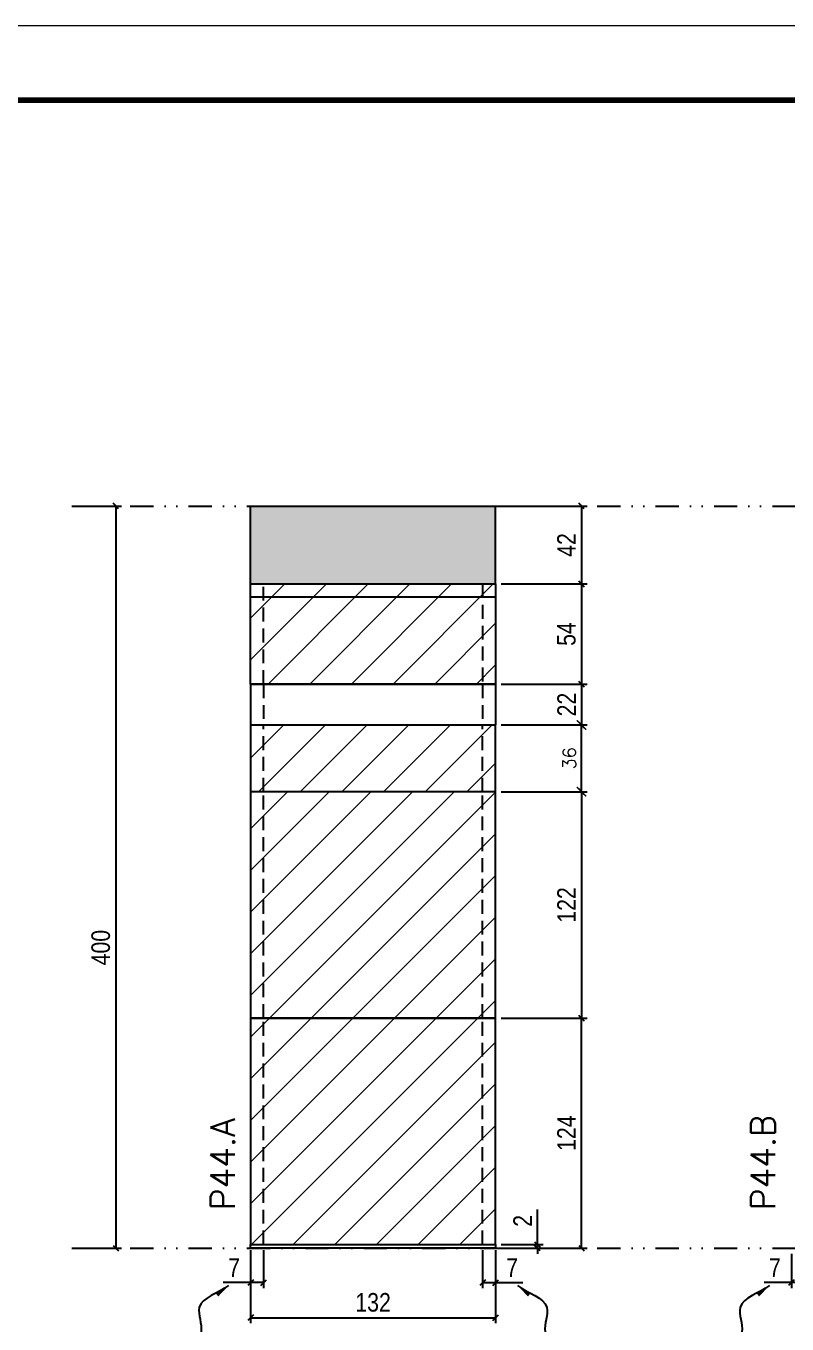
# Model space of a CAD drawing. Extents: x 28748 to 35002, y 14885 to 43501.
# Drawn here: x 33927 to 34337, y 39355 to 40055 of the extents above; entities that cross this region are included whole.
import ezdxf

# ---------------------------------------------------------------- set-up
doc = ezdxf.new("R2010")
doc.units = 0
for name, pattern in [('DASHED', [0.75, 0.5, -0.25]), ('DIVIDE2', [0.625, 0.25, -0.125, 0, -0.125, 0, -0.125]), ('HIDDEN', [0.375, 0.25, -0.125])]:
    doc.linetypes.add(name, pattern=pattern)
for name, color, linetype in [('COTA', 241, 'Continuous'), ('Nível', 160, 'Continuous'), ('Painéis', 200, 'Continuous'), ('SARR_2.2x7', 40, 'Continuous'), ('Sarrafo de Pressão', 42, 'HIDDEN')]:
    doc.layers.add(name, color=color, linetype=linetype)
for name, color, linetype, lineweight in [('Folhas', 255, 'Continuous', 9), ('Hachura', 251, 'Continuous', 9), ('SARRAFO DE PRESSAO', 251, 'DASHED', 9), ('Texto Seção', 7, 'Continuous', 15)]:
    doc.layers.add(name, color=color, linetype=linetype, lineweight=lineweight)
doc.styles.add('COTA TECNICA', font='techl___.ttf', dxfattribs={"height": 10})
doc.styles.add('COTA TECNICA-50', font='techl___.ttf', dxfattribs={"height": 10})
doc.styles.add('REGUA-120', font='ROMANS.shx', dxfattribs={"height": 15})
doc.styles.add('ROMANS', font='romans.shx')
doc.styles.get("Standard").update_dxf_attribs({"font": 'arial.ttf'})
doc.dimstyles.new('COTA PAINEL-50', dxfattribs={"dimtxt": 10, "dimasz": 3, "dimexe": 3, "dimexo": 3, "dimgap": 3, "dimtad": 1, "dimdec": 1, "dimzin": 12, "dimdsep": 46, "dimtxsty": 'COTA TECNICA-50', "dimblk1": 'OBLIQUE', "dimblk2": 'OBLIQUE', "dimsah": 1, "dimcen": 0.9, "dimclrd": 4, "dimclre": 4, "dimclrt": 240, "dimadec": 1, "dimazin": 3, "dimtfac": 1, "dimtdec": 1, "dimtmove": 0, "dimatfit": 3, "dimfxl": 1, "dimtolj": 1, "dimtzin": 12, "dimarcsym": 0})
doc.dimstyles.new('Cota Paínel', dxfattribs={"dimtxt": 7, "dimasz": 5, "dimexe": 3, "dimexo": 3, "dimgap": 3, "dimtad": 1, "dimdec": 1, "dimzin": 12, "dimdsep": 46, "dimtxsty": 'ROMANS', "dimblk": 'ARCHTICK', "dimcen": 0, "dimclrd": 4, "dimclre": 4, "dimclrt": 1, "dimadec": 1, "dimazin": 3, "dimtfac": 1, "dimtdec": 1, "dimtmove": 0, "dimatfit": 3, "dimldrblk": 'OBLIQUE', "dimfxl": 1, "dimtolj": 1, "dimtzin": 12, "dimarcsym": 0})
doc.dimstyles.new('PAINEL', dxfattribs={"dimtxt": 10, "dimasz": 3, "dimexe": 3, "dimexo": 3, "dimgap": 3, "dimtad": 1, "dimdec": 1, "dimzin": 12, "dimdsep": 46, "dimtxsty": 'COTA TECNICA', "dimblk1": 'OBLIQUE', "dimblk2": 'OBLIQUE', "dimsah": 1, "dimcen": 0.9, "dimclrd": 4, "dimclre": 4, "dimclrt": 240, "dimadec": 1, "dimazin": 3, "dimtfac": 1, "dimtdec": 1, "dimtmove": 0, "dimatfit": 3, "dimfxl": 1, "dimtolj": 1, "dimtzin": 12, "dimarcsym": 0})
doc.dimstyles.get("Standard").update_dxf_attribs({"dimtxt": 0.18, "dimasz": 0.18, "dimexe": 0.18, "dimexo": 0.0625, "dimgap": 0.09, "dimtad": 0, "dimtih": 1, "dimtoh": 1, "dimdec": 4, "dimzin": 0, "dimdsep": 46, "dimtxsty": 'Standard', "dimcen": 0.09, "dimadec": 0, "dimazin": 0, "dimtfac": 1, "dimtdec": 4, "dimtofl": 0, "dimtmove": 0, "dimatfit": 3, "dimfxl": 1, "dimtolj": 1, "dimtzin": 0, "dimarcsym": 0})
pattern_1 = [(45, (-100272.658, 8260.539), (-11.2253202, 11.2253202), [])]

# ---------------------------------------------------------------- blocks, each defined once
blk = doc.blocks.new('9999999999')
at = {"layer": 'Folhas'}
blk.add_lwpolyline([(98138.98, 34190.21), (99623.98, 34190.21), (99623.98, 35240.21), (98138.98, 35240.21)], close=True, dxfattribs=at)
at = {"layer": 'Folhas', "color": 30, "const_width": 3}
blk.add_lwpolyline([(98213.98, 34230.21), (99583.98, 34230.21), (99583.98, 35200.21), (98213.98, 35200.21)], close=True, dxfattribs=at)
blk = doc.blocks.new('_Oblique')
at = {"color": 0, "linetype": 'ByBlock', "lineweight": -2}
blk.add_line((-0.5, -0.5), (0.5, 0.5), dxfattribs=at)
blk = doc.blocks.new('*D309')
at = {"layer": 'COTA', "color": 4, "lineweight": -2, "transparency": 16777216}
for p, q in [((34346.12, 39395.3), (34346.12, 39374.79)), ((34339.12, 39393.3), (34339.12, 39374.79)), ((34339.12, 39377.79), (34324.39, 39377.79)), ((34346.12, 39377.79), (34339.12, 39377.79))]:
    blk.add_line(p, q, dxfattribs=at)
at = {"layer": 'Defpoints', "color": 0, "transparency": 16777216}
for p in [(34339.12, 39396.3), (34346.12, 39398.3), (34339.12, 39377.79)]:
    blk.add_point(p, dxfattribs=at)
at = {"layer": 'COTA', "color": 4, "lineweight": -2, "transparency": 16777216, "xscale": 3, "yscale": 3, "zscale": 3, "rotation": 180}
blk.add_blockref('_Oblique', (34339.12, 39377.79), dxfattribs=at)
at = {"layer": 'COTA', "color": 4, "lineweight": -2, "transparency": 16777216, "xscale": 3, "yscale": 3, "zscale": 3}
blk.add_blockref('_Oblique', (34346.12, 39377.79), dxfattribs=at)
at = {"layer": 'COTA', "color": 240, "transparency": 16777216, "insert": (34330.26, 39385.87), "char_height": 10, "attachment_point": 5, "style": 'COTA TECNICA-50'}
blk.add_mtext('\\A1;7', dxfattribs=at)
blk = doc.blocks.new('*D1488')
at = {"layer": 'COTA', "color": 4, "linetype": 'ByBlock', "lineweight": -2, "transparency": 16777216}
for p, q in [((33954.5, 39796.3), (33978.22, 39796.3)), ((33975.22, 39796.3), (33975.22, 39396.3)), ((33954.5, 39396.3), (33978.22, 39396.3))]:
    blk.add_line(p, q, dxfattribs=at)
at = {"layer": 'Defpoints', "color": 0, "linetype": 'ByBlock', "transparency": 16777216}
for p in [(33951.5, 39796.3), (33951.5, 39396.3), (33975.22, 39396.3)]:
    blk.add_point(p, dxfattribs=at)
at = {"layer": 'COTA', "color": 4, "linetype": 'ByBlock', "lineweight": -2, "transparency": 16777216, "xscale": 3, "yscale": 3, "zscale": 3}
for p, rotation in [((33975.22, 39796.3), 90), ((33975.22, 39396.3), 270)]:
    blk.add_blockref('_Oblique', p, dxfattribs=dict(at, rotation=rotation))
at = {"layer": 'COTA', "color": 240, "linetype": 'ByBlock', "transparency": 16777216, "insert": (33967.11, 39558.3), "char_height": 10, "attachment_point": 5, "rotation": 90, "style": 'COTA TECNICA'}
blk.add_mtext('\\A1;400', dxfattribs=at)
blk = doc.blocks.new('*D315')
at = {"layer": 'COTA', "color": 4, "lineweight": -2, "transparency": 16777216}
for p, q in [((34047.79, 39395.3), (34047.79, 39355.85)), ((34179.79, 39395.3), (34179.79, 39355.85)), ((34047.79, 39358.85), (34179.79, 39358.85))]:
    blk.add_line(p, q, dxfattribs=at)
at = {"layer": 'Defpoints', "color": 0, "transparency": 16777216}
for p in [(34047.79, 39398.3), (34179.79, 39398.3), (34179.79, 39358.85)]:
    blk.add_point(p, dxfattribs=at)
at = {"layer": 'COTA', "color": 4, "lineweight": -2, "transparency": 16777216, "xscale": 3, "yscale": 3, "zscale": 3, "rotation": 180}
blk.add_blockref('_Oblique', (34047.79, 39358.85), dxfattribs=at)
at = {"layer": 'COTA', "color": 4, "lineweight": -2, "transparency": 16777216, "xscale": 3, "yscale": 3, "zscale": 3}
blk.add_blockref('_Oblique', (34179.79, 39358.85), dxfattribs=at)
at = {"layer": 'COTA', "color": 240, "transparency": 16777216, "insert": (34113.79, 39367.07), "char_height": 10, "attachment_point": 5, "style": 'COTA TECNICA'}
blk.add_mtext('\\A1;132', dxfattribs=at)
blk = doc.blocks.new('*D316')
at = {"layer": 'COTA', "color": 4, "lineweight": -2, "transparency": 16777216}
for p, q in [((34054.79, 39395.3), (34054.79, 39374.79)), ((34047.79, 39393.3), (34047.79, 39374.79)), ((34047.79, 39377.79), (34033.06, 39377.79)), ((34054.79, 39377.79), (34047.79, 39377.79))]:
    blk.add_line(p, q, dxfattribs=at)
at = {"layer": 'Defpoints', "color": 0, "transparency": 16777216}
for p in [(34047.79, 39396.3), (34054.79, 39398.3), (34047.79, 39377.79)]:
    blk.add_point(p, dxfattribs=at)
at = {"layer": 'COTA', "color": 4, "lineweight": -2, "transparency": 16777216, "xscale": 3, "yscale": 3, "zscale": 3, "rotation": 180}
blk.add_blockref('_Oblique', (34047.79, 39377.79), dxfattribs=at)
at = {"layer": 'COTA', "color": 4, "lineweight": -2, "transparency": 16777216, "xscale": 3, "yscale": 3, "zscale": 3}
blk.add_blockref('_Oblique', (34054.79, 39377.79), dxfattribs=at)
at = {"layer": 'COTA', "color": 240, "transparency": 16777216, "insert": (34038.93, 39385.87), "char_height": 10, "attachment_point": 5, "style": 'COTA TECNICA-50'}
blk.add_mtext('\\A1;7', dxfattribs=at)
blk = doc.blocks.new('*D317')
at = {"layer": 'COTA', "color": 4, "lineweight": -2, "transparency": 16777216}
for p, q in [((34172.79, 39395.3), (34172.79, 39374.79)), ((34179.79, 39393.3), (34179.79, 39374.79)), ((34172.79, 39377.79), (34179.79, 39377.79)), ((34179.79, 39377.79), (34194.52, 39377.79))]:
    blk.add_line(p, q, dxfattribs=at)
at = {"layer": 'Defpoints', "color": 0, "transparency": 16777216}
for p in [(34172.79, 39398.3), (34179.79, 39396.3), (34179.79, 39377.79)]:
    blk.add_point(p, dxfattribs=at)
at = {"layer": 'COTA', "color": 4, "lineweight": -2, "transparency": 16777216, "xscale": 3, "yscale": 3, "zscale": 3, "rotation": 180}
blk.add_blockref('_Oblique', (34172.79, 39377.79), dxfattribs=at)
at = {"layer": 'COTA', "color": 4, "lineweight": -2, "transparency": 16777216, "xscale": 3, "yscale": 3, "zscale": 3}
blk.add_blockref('_Oblique', (34179.79, 39377.79), dxfattribs=at)
at = {"layer": 'COTA', "color": 240, "transparency": 16777216, "insert": (34188.66, 39385.87), "char_height": 10, "attachment_point": 5, "style": 'COTA TECNICA-50'}
blk.add_mtext('\\A1;7', dxfattribs=at)
blk = doc.blocks.new('*D318')
at = {"layer": 'COTA', "color": 4, "lineweight": -2, "transparency": 16777216}
for p, q in [((34182.79, 39520.3), (34229.03, 39520.3)), ((34226.03, 39396.3), (34226.03, 39520.3)), ((34182.79, 39396.3), (34229.03, 39396.3))]:
    blk.add_line(p, q, dxfattribs=at)
at = {"layer": 'Defpoints', "color": 0, "transparency": 16777216}
for p in [(34179.79, 39520.3), (34226.03, 39520.3), (34179.79, 39396.3)]:
    blk.add_point(p, dxfattribs=at)
at = {"layer": 'COTA', "color": 4, "lineweight": -2, "transparency": 16777216, "xscale": 3, "yscale": 3, "zscale": 3}
for p, rotation in [((34226.03, 39520.3), 90), ((34226.03, 39396.3), 270)]:
    blk.add_blockref('_Oblique', p, dxfattribs=dict(at, rotation=rotation))
at = {"layer": 'COTA', "color": 240, "transparency": 16777216, "insert": (34217.96, 39458.3), "char_height": 10, "attachment_point": 5, "rotation": 90, "style": 'COTA TECNICA-50'}
blk.add_mtext('\\A1;124', dxfattribs=at)
blk = doc.blocks.new('*D319')
at = {"layer": 'COTA', "color": 4, "lineweight": -2, "transparency": 16777216}
for p, q in [((34202.32, 39398.3), (34202.32, 39417.1)), ((34182.79, 39398.3), (34205.32, 39398.3)), ((34182.79, 39396.3), (34205.32, 39396.3)), ((34202.32, 39396.3), (34202.32, 39398.3)), ((34202.32, 39396.3), (34202.32, 39393.3))]:
    blk.add_line(p, q, dxfattribs=at)
at = {"layer": 'Defpoints', "color": 0, "transparency": 16777216}
for p in [(34179.79, 39398.3), (34179.79, 39396.3), (34202.32, 39396.3)]:
    blk.add_point(p, dxfattribs=at)
at = {"layer": 'COTA', "color": 4, "lineweight": -2, "transparency": 16777216, "xscale": 3, "yscale": 3, "zscale": 3}
for p, rotation in [((34202.32, 39398.3), 270), ((34202.32, 39396.3), 90)]:
    blk.add_blockref('_Oblique', p, dxfattribs=dict(at, rotation=rotation))
at = {"layer": 'COTA', "color": 240, "transparency": 16777216, "insert": (34194.32, 39411.05), "char_height": 10, "attachment_point": 5, "rotation": 90, "style": 'COTA TECNICA-50'}
blk.add_mtext('\\A1;2', dxfattribs=at)
blk = doc.blocks.new('*D1491')
at = {"layer": 'COTA', "color": 4, "linetype": 'ByBlock', "lineweight": -2, "transparency": 16777216}
for p, q in [((34182.79, 39642.3), (34229.03, 39642.3)), ((34226.03, 39642.3), (34226.03, 39520.3)), ((34182.79, 39520.3), (34229.03, 39520.3))]:
    blk.add_line(p, q, dxfattribs=at)
at = {"layer": 'Defpoints', "color": 0, "linetype": 'ByBlock', "transparency": 16777216}
for p in [(34179.79, 39642.3), (34179.79, 39520.3), (34226.03, 39520.3)]:
    blk.add_point(p, dxfattribs=at)
at = {"layer": 'COTA', "color": 4, "linetype": 'ByBlock', "lineweight": -2, "transparency": 16777216, "xscale": 3, "yscale": 3, "zscale": 3}
for p, rotation in [((34226.03, 39642.3), 90), ((34226.03, 39520.3), 270)]:
    blk.add_blockref('_Oblique', p, dxfattribs=dict(at, rotation=rotation))
at = {"layer": 'COTA', "color": 240, "linetype": 'ByBlock', "transparency": 16777216, "insert": (34217.97, 39581.3), "char_height": 10, "attachment_point": 5, "rotation": 90, "style": 'COTA TECNICA'}
blk.add_mtext('\\A1;122', dxfattribs=at)
blk = doc.blocks.new('_ArchTick')
at = {"color": 0, "linetype": 'ByBlock', "const_width": 0.15}
blk.add_lwpolyline([(-0.5, -0.5), (0.5, 0.5)], dxfattribs=at)
blk = doc.blocks.new('*D1498')
at = {"layer": 'COTA', "color": 4, "lineweight": -2, "transparency": 16777216}
for p, q in [((34182.79, 39678.3), (34229.03, 39678.3)), ((34226.03, 39642.3), (34226.03, 39678.3)), ((34182.79, 39642.3), (34229.03, 39642.3))]:
    blk.add_line(p, q, dxfattribs=at)
at = {"layer": 'Defpoints', "color": 0, "transparency": 16777216}
for p in [(34179.79, 39678.3), (34226.03, 39678.3), (34179.79, 39642.3)]:
    blk.add_point(p, dxfattribs=at)
at = {"layer": 'COTA', "color": 4, "lineweight": -2, "transparency": 16777216, "xscale": 5, "yscale": 5, "zscale": 5}
for p, rotation in [((34226.03, 39678.3), 90), ((34226.03, 39642.3), 270)]:
    blk.add_blockref('_ArchTick', p, dxfattribs=dict(at, rotation=rotation))
at = {"layer": 'COTA', "color": 1, "transparency": 16777216, "insert": (34219.53, 39660.3), "char_height": 7, "attachment_point": 5, "rotation": 90, "style": 'ROMANS'}
blk.add_mtext('\\A1;36', dxfattribs=at)
blk = doc.blocks.new('*D2100')
at = {"layer": 'COTA', "color": 4, "lineweight": -2, "transparency": 16777216}
for p, q in [((34182.79, 39796.3), (34229.03, 39796.3)), ((34226.03, 39796.3), (34226.03, 39754.3)), ((34182.79, 39754.3), (34229.03, 39754.3))]:
    blk.add_line(p, q, dxfattribs=at)
at = {"layer": 'Defpoints', "color": 0, "transparency": 16777216}
for p in [(34179.79, 39796.3), (34179.79, 39754.3), (34226.03, 39754.3)]:
    blk.add_point(p, dxfattribs=at)
at = {"layer": 'COTA', "color": 4, "lineweight": -2, "transparency": 16777216, "xscale": 3, "yscale": 3, "zscale": 3}
for p, rotation in [((34226.03, 39796.3), 90), ((34226.03, 39754.3), 270)]:
    blk.add_blockref('_Oblique', p, dxfattribs=dict(at, rotation=rotation))
at = {"layer": 'COTA', "color": 240, "transparency": 16777216, "insert": (34217.96, 39775.3), "char_height": 10, "attachment_point": 5, "rotation": 90, "style": 'COTA TECNICA'}
blk.add_mtext('\\A1;42', dxfattribs=at)
blk = doc.blocks.new('*D2213')
at = {"layer": 'COTA', "color": 4, "lineweight": -2, "transparency": 16777216}
for p, q in [((34182.79, 39754.3), (34229.03, 39754.3)), ((34226.03, 39754.3), (34226.03, 39700.3)), ((34182.79, 39700.3), (34229.03, 39700.3))]:
    blk.add_line(p, q, dxfattribs=at)
at = {"layer": 'Defpoints', "color": 0, "transparency": 16777216}
for p in [(34179.79, 39754.3), (34179.79, 39700.3), (34226.03, 39700.3)]:
    blk.add_point(p, dxfattribs=at)
at = {"layer": 'COTA', "color": 4, "lineweight": -2, "transparency": 16777216, "xscale": 3, "yscale": 3, "zscale": 3}
for p, rotation in [((34226.03, 39754.3), 90), ((34226.03, 39700.3), 270)]:
    blk.add_blockref('_Oblique', p, dxfattribs=dict(at, rotation=rotation))
at = {"layer": 'COTA', "color": 240, "transparency": 16777216, "insert": (34217.92, 39727.3), "char_height": 10, "attachment_point": 5, "rotation": 90, "style": 'COTA TECNICA'}
blk.add_mtext('\\A1;54', dxfattribs=at)
blk = doc.blocks.new('*D2381')
at = {"layer": 'COTA', "color": 4, "lineweight": -2, "transparency": 16777216}
for p, q in [((34182.79, 39700.3), (34229.03, 39700.3)), ((34226.03, 39700.3), (34226.03, 39678.3)), ((34182.79, 39678.3), (34229.03, 39678.3))]:
    blk.add_line(p, q, dxfattribs=at)
at = {"layer": 'Defpoints', "color": 0, "transparency": 16777216}
for p in [(34179.79, 39700.3), (34179.79, 39678.3), (34226.03, 39678.3)]:
    blk.add_point(p, dxfattribs=at)
at = {"layer": 'COTA', "color": 4, "lineweight": -2, "transparency": 16777216, "xscale": 3, "yscale": 3, "zscale": 3}
for p, rotation in [((34226.03, 39700.3), 90), ((34226.03, 39678.3), 270)]:
    blk.add_blockref('_Oblique', p, dxfattribs=dict(at, rotation=rotation))
at = {"layer": 'COTA', "color": 240, "transparency": 16777216, "insert": (34218.03, 39689.3), "char_height": 10, "attachment_point": 5, "rotation": 90, "style": 'COTA TECNICA'}
blk.add_mtext('\\A1;22', dxfattribs=at)

msp = doc.modelspace()

# ---------------------------------------------------------------- hatches: boundary and pattern name
at = {"layer": 'COTA', "linetype": 'ByBlock'}
h = msp.add_hatch(dxfattribs=at)
h.set_pattern_fill('AR-CONC', color=256, scale=0.03)
h.set_pattern_definition([(50, (0, 76), (5.46554007, -0.47817257), [0.5715, -6.2865]), (355, (0, 76), (-1.05730264, 5.73170536), [0.4572, -5.0292175]), (100.451445, (0.4555, 75.96), (4.4082374, 5.25353256), [0.48570026, -5.34270734]), (46.1842, (0, 77.524), (8.1323712, -1.2612698), [0.85725, -9.42975]), (96.635558, (0.678, 77.419), (7.122124, 7.4227837), [0.7285507, -8.0140682]), (351.184151, (0, 77.524), (7.122124, 7.4227837), [0.685799, -7.543792]), (21, (0.762, 77.143), (4.54843174, -3.06795595), [0.5715, -6.2865]), (326, (0.762, 77.143), (1.85406085, 5.525639), [0.4572, -5.0292]), (71.451445, (1.141, 76.8873), (6.4024926, 2.45768307), [0.48570026, -5.3426981]), (37.5, (0, 76), (0.0926581, 2.536651166), [0, -4.96824, 0, -5.1054, 0, -5.04825]), (7.5, (0, 76), (2.00458988, 3.00541724), [0, -2.91084, 0, -4.85394, 0, -1.92405]), (327.5, (-1.6993, 76), (4.067717855, -0.17186232), [0, -1.905, 0, -5.9436, 0, -7.8867]), (317.5, (-2.4613, 76), (4.44387544, 0.76279473), [0, -2.4765, 0, -3.94716, 0, -5.6007])])
h.paths.add_polyline_path([(34179.79, 39754.3), (34179.79, 39796.3), (34047.79, 39796.3), (34047.79, 39754.3)])
at = {"layer": 'Hachura'}
h = msp.add_hatch(dxfattribs=at)
h.set_pattern_fill('ANSI31', color=256, scale=5)
h.set_pattern_definition([(45, (0, 8), (-11.22532, 11.22532), [])])
h.paths.add_polyline_path([(34179.79, 39754.3), (34047.79, 39754.3), (34047.79, 39700.3), (34179.79, 39700.3)])
h = msp.add_hatch(dxfattribs=at)
h.set_pattern_fill('ANSI31', color=256, scale=5)
h.paths.add_polyline_path([(34179.79, 39678.3), (34047.79, 39678.3), (34047.79, 39642.3), (34179.79, 39642.3)])
at = {"layer": 'Hachura', "linetype": 'ByBlock'}
h = msp.add_hatch(dxfattribs=at)
h.set_pattern_fill('ANSI31', color=256, scale=5)
h.set_pattern_definition(pattern_1)
h.paths.add_polyline_path([(34179.79, 39642.3), (34047.79, 39642.3), (34047.79, 39520.3), (34179.79, 39520.3)])
h = msp.add_hatch(dxfattribs=at)
h.set_pattern_fill('ANSI31', color=256, scale=5)
h.set_pattern_definition(pattern_1)
h.paths.add_polyline_path([(34179.79, 39520.3), (34047.79, 39520.3), (34047.79, 39398.3), (34179.79, 39398.3)])

# ---------------------------------------------------------------- linework, layer by layer
at = {"layer": 'COTA', "linetype": 'ByBlock'}
for p, q in [((34047.79, 39754.3), (34047.79, 39796.3)), ((34047.79, 39796.3), (34179.79, 39796.3)), ((34179.79, 39754.3), (34179.79, 39796.3))]:
    msp.add_line(p, q, dxfattribs=at)
at = {"layer": 'Nível', "color": 4, "linetype": 'DIVIDE2', "ltscale": 50}
for p, q in [((33951.5, 39796.3), (34961.84, 39796.3)), ((33951.5, 39396.3), (34961.84, 39396.3))]:
    msp.add_line(p, q, dxfattribs=at)
at = {"layer": 'Painéis'}
for p, q in [((34047.79, 39754.3), (34179.79, 39754.3)), ((34047.79, 39700.3), (34047.79, 39754.3)), ((34179.79, 39754.3), (34179.79, 39700.3)), ((34179.79, 39700.3), (34047.79, 39700.3)), ((34179.79, 39700.3), (34047.79, 39700.3)), ((34047.79, 39700.3), (34047.79, 39678.3)), ((34047.79, 39700.3), (34179.79, 39700.3)), ((34179.79, 39700.3), (34179.79, 39678.3)), ((34047.79, 39678.3), (34047.79, 39520.3)), ((34047.79, 39678.3), (34179.79, 39678.3)), ((34179.79, 39520.3), (34179.79, 39678.3)), ((34179.79, 39642.3), (34047.79, 39642.3)), ((34047.79, 39520.3), (34179.79, 39520.3))]:
    msp.add_line(p, q, dxfattribs=at)
for points in [[(34047.79, 39398.3), (34179.79, 39398.3), (34179.79, 39520.3), (34047.79, 39520.3)], [(34047.79, 39398.3), (34179.79, 39398.3), (34179.79, 39396.3), (34047.79, 39396.3)]]:
    msp.add_lwpolyline(points, close=True, dxfattribs=at)
at = {"layer": 'SARR_2.2x7'}
msp.add_line((34047.79, 39747.3), (34179.79, 39747.3), dxfattribs=at)
at = {"layer": 'Sarrafo de Pressão', "ltscale": 30}
for p, q in [((34054.79, 39700.3), (34054.79, 39754.3)), ((34172.79, 39754.3), (34172.79, 39700.3)), ((34054.79, 39700.3), (34054.79, 39678.3)), ((34172.79, 39700.3), (34172.79, 39678.3)), ((34054.79, 39642.3), (34054.79, 39678.3)), ((34172.79, 39642.3), (34172.79, 39678.3)), ((34054.79, 39520.3), (34054.79, 39642.3)), ((34172.79, 39520.3), (34172.79, 39642.3)), ((34054.79, 39398.3), (34054.79, 39520.3)), ((34172.79, 39398.3), (34172.79, 39520.3))]:
    msp.add_line(p, q, dxfattribs=at)

# ---------------------------------------------------------------- block references
at = {"layer": 'SARRAFO DE PRESSAO', "color": 6, "linetype": 'ByBlock'}
msp.add_blockref('9999999999', (-64622.14, 4814.81), dxfattribs=at)

# ---------------------------------------------------------------- texts
at = {"layer": 'Texto Seção', "char_height": 13, "width": 285.3299, "attachment_point": 7, "rotation": 90, "style": 'REGUA-120'}
for s, insert in [('P44.A', (34039.25, 39416.77)), ('P44.B', (34330.32, 39416.77))]:
    msp.add_mtext(s, dxfattribs=dict(at, insert=insert))

# ---------------------------------------------------------------- dimensions: what is measured, and where the dimension line sits
at = {"layer": 'COTA', "linetype": 'ByBlock'}
dim = msp.add_linear_dim(base=(33975.22, 39396.3), p1=(33951.5, 39796.3), p2=(33951.5, 39396.3), angle=90, dimstyle='PAINEL', dxfattribs=at)
dim.commit()
dim.dimension.update_dxf_attribs({"geometry": '*D1488', "text_midpoint": (33975.22, 39558.3), "dimtype": 160})
at = {"layer": 'COTA'}
for base, p1, p2, angle, dimstyle, picture, middle in [((34226.03, 39754.3), (34179.79, 39796.3), (34179.79, 39754.3), 90, 'PAINEL', '*D2100', (34217.96, 39775.3)), ((34226.03, 39700.3), (34179.79, 39754.3), (34179.79, 39700.3), 90, 'PAINEL', '*D2213', (34217.92, 39727.3)), ((34226.03, 39678.3), (34179.79, 39642.3), (34179.79, 39678.3), 90, 'Cota Paínel', '*D1498', (34219.53, 39660.3)), ((34226.03, 39520.3), (34179.79, 39396.3), (34179.79, 39520.3), 90, 'COTA PAINEL-50', '*D318', (34217.96, 39458.3)), ((34047.79, 39377.79), (34054.79, 39398.3), (34047.79, 39396.3), 180, 'COTA PAINEL-50', '*D316', (34038.93, 39385.87)), ((34339.12, 39377.79), (34346.12, 39398.3), (34339.12, 39396.3), 180, 'COTA PAINEL-50', '*D309', (34330.26, 39385.87))]:
    dim = msp.add_linear_dim(base=base, p1=p1, p2=p2, angle=angle, dimstyle=dimstyle, dxfattribs=at)
    dim.commit()
    dim.dimension.update_dxf_attribs({"geometry": picture, "text_midpoint": middle})
for base, p1, p2, dimstyle, picture, middle in [((34226.03, 39678.3), (34179.79, 39700.3), (34179.79, 39678.3), 'PAINEL', '*D2381', (34226.03, 39689.3)), ((34202.32, 39396.3), (34179.79, 39398.3), (34179.79, 39396.3), 'COTA PAINEL-50', '*D319', (34202.32, 39411.05))]:
    dim = msp.add_linear_dim(base=base, p1=p1, p2=p2, angle=90, dimstyle=dimstyle, dxfattribs=at)
    dim.commit()
    dim.dimension.update_dxf_attribs({"geometry": picture, "text_midpoint": middle, "dimtype": 160})
at = {"layer": 'COTA', "linetype": 'ByBlock'}
dim = msp.add_linear_dim(base=(34226.03, 39520.3), p1=(34179.79, 39642.3), p2=(34179.79, 39520.3), angle=90, dimstyle='PAINEL', dxfattribs=at)
dim.commit()
dim.dimension.update_dxf_attribs({"geometry": '*D1491', "text_midpoint": (34217.97, 39581.3)})
at = {"layer": 'COTA'}
dim = msp.add_linear_dim(base=(34179.79, 39358.85), p1=(34047.79, 39398.3), p2=(34179.79, 39398.3), dimstyle='PAINEL', override={"dimarcsym": 2}, dxfattribs=at)
dim.commit()
dim.dimension.update_dxf_attribs({"geometry": '*D315', "text_midpoint": (34113.79, 39367.07)})
dim = msp.add_linear_dim(base=(34179.79, 39377.79), p1=(34172.79, 39398.3), p2=(34179.79, 39396.3), dimstyle='COTA PAINEL-50', dxfattribs=at)
dim.commit()
dim.dimension.update_dxf_attribs({"geometry": '*D317', "text_midpoint": (34188.66, 39385.87)})

# ---------------------------------------------------------------- leaders
at = {"layer": 'COTA', "path_type": 1}
for points in [[(34035.96, 39376.12), (34020.18, 39364.29), (34021.1, 39351.28), (34015.55, 39341.5)], [(34191.62, 39376.12), (34207.41, 39364.29), (34206.48, 39351.28), (34212.04, 39341.5)], [(34327.29, 39376.12), (34311.51, 39364.29), (34312.43, 39351.28), (34306.88, 39341.5)]]:
    msp.add_leader(points, dimstyle='Standard', override={"dimasz": 8}, dxfattribs=at)

doc.saveas('drawing.dxf')
